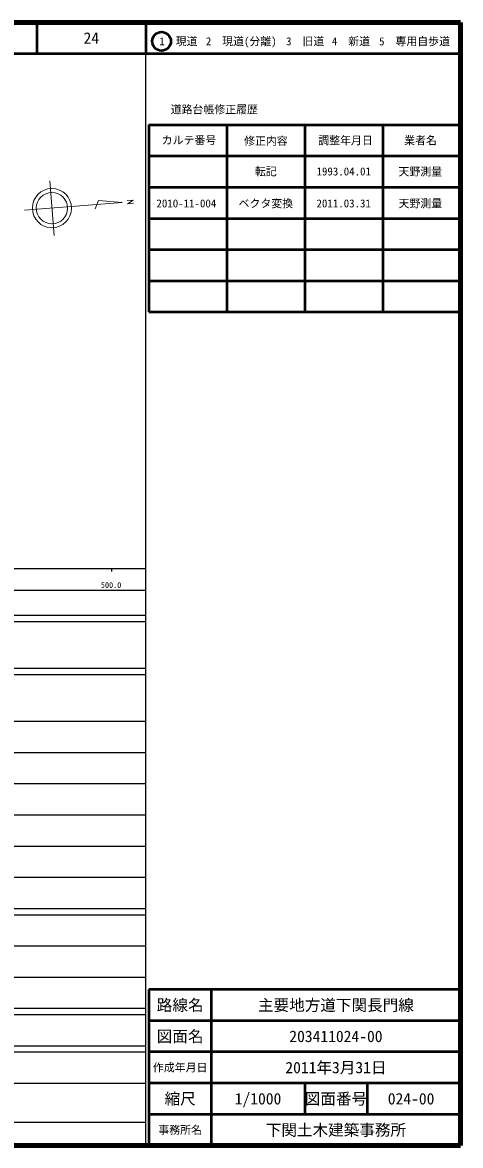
# Model space of a CAD drawing. Units: millimetres, scale not verified. Extents: x 40000 to 680000, y 20000 to 380000.
# Drawn here: x 539385 to 680000, y 20000 to 380000 of the extents above; entities that cross this region are included whole.
import ezdxf
from ezdxf.enums import TextEntityAlignment as Align

# ---------------------------------------------------------------- set-up
doc = ezdxf.new("R2010")
doc.units = ezdxf.units.MM
doc.header["$LTSCALE"] = 1000
for name, color, linetype, lineweight in [('M-BMK-SRVR', 3, 'Continuous', 13), ('M-TTL', 2, 'Continuous', 140), ('M-TTL-BAND', 7, 'Continuous', 25), ('M-TTL-FRAM', 2, 'Continuous', 50), ('M-TTL-LINE', 7, 'Continuous', 50)]:
    doc.layers.add(name, color=color, linetype=linetype, lineweight=lineweight)
doc.layers.add('M-TTL-TXT', color=7, linetype='Continuous')
doc.styles.add('ＭＳ ゴシック', font='')
doc.styles.get('ＭＳ ゴシック').set_extended_font_data('MS Gothic')

msp = doc.modelspace()

# ---------------------------------------------------------------- linework, layer by layer
at = {"layer": 'M-BMK-SRVR'}
for p, q in [((549537, 311713), (548171, 329257)), ((571410, 322242), (540082, 319802)), ((563793, 322909), (562735, 320306)), ((571410, 322242), (563793, 322909)), ((572998, 322916), (574932, 323066)), ((574932, 323066), (573070, 321912)), ((573070, 321912), (575011, 322073))]:
    msp.add_line(p, q, dxfattribs=at)
for radius in [6284, 5028]:
    msp.add_circle((548854, 320485), radius, dxfattribs=at)
at = {"layer": 'M-TTL'}
for p, q in [((680000, 380000), (40000, 380000)), ((680000, 20000), (680000, 380000)), ((40000, 20000), (680000, 20000))]:
    msp.add_line(p, q, dxfattribs=at)
at = {"layer": 'M-TTL-BAND'}
for p, q in [((579000, 20000), (579000, 370000)), ((40000, 205000), (579000, 205000)), ((568000, 205000), (568000, 204000)), ((68000, 198000), (579000, 198000)), ((40000, 190000), (579000, 190000)), ((40000, 188000), (579000, 188000)), ((40000, 173000), (579000, 173000)), ((40000, 171000), (579000, 171000)), ((40000, 156000), (579000, 156000)), ((46000, 146000), (579000, 146000)), ((52000, 136000), (579000, 136000)), ((46000, 126000), (579000, 126000)), ((52000, 116000), (579000, 116000)), ((46000, 106000), (579000, 106000)), ((40000, 96000), (579000, 96000)), ((40000, 94000), (579000, 94000)), ((49000, 84000), (579000, 84000)), ((40000, 74000), (579000, 74000)), ((40000, 64000), (579000, 64000)), ((40000, 62000), (579000, 62000)), ((40000, 52000), (579000, 52000)), ((40000, 50000), (579000, 50000)), ((40000, 40000), (579000, 40000)), ((68000, 27500), (579000, 27500))]:
    msp.add_line(p, q, dxfattribs=at)
at = {"layer": 'M-TTL-FRAM'}
for p, q in [((580000, 347197), (580000, 287197)), ((580000, 347197), (680000, 347197)), ((580000, 287197), (680000, 287197)), ((680000, 70000), (580000, 70000)), ((580000, 70000), (580000, 20000))]:
    msp.add_line(p, q, dxfattribs=at)
at = {"layer": 'M-TTL-LINE'}
for p, q in [((543997, 380000), (543997, 370000)), ((579000, 380000), (579000, 370000)), ((40000, 370000), (680000, 370000)), ((605000, 347197), (605000, 287197)), ((630000, 347197), (630000, 287197)), ((655000, 347197), (655000, 287197)), ((580000, 337197), (680000, 337197)), ((580000, 327197), (680000, 327197)), ((580000, 317197), (680000, 317197)), ((580000, 307197), (680000, 307197)), ((580000, 297197), (680000, 297197)), ((600000, 70000), (600000, 20000)), ((680000, 60000), (580000, 60000)), ((680000, 50000), (580000, 50000)), ((680000, 40000), (580000, 40000)), ((630000, 40000), (630000, 30000)), ((650000, 40000), (650000, 30000)), ((680000, 30000), (580000, 30000))]:
    msp.add_line(p, q, dxfattribs=at)
msp.add_circle((584031, 373958), 3000, dxfattribs=at)

# ---------------------------------------------------------------- texts
at = {"layer": 'M-TTL-BAND', "style": 'ＭＳ ゴシック'}
msp.add_text('500.0', height=1833, dxfattribs=at).set_placement((567844, 198195), align=Align.BOTTOM_CENTER)
at = {"layer": 'M-TTL-TXT', "style": 'ＭＳ ゴシック'}
for s, height, p in [('24', 3666, (561497, 375000)), ('1\u3000現道', 2566, (589448, 373958)), ('2\u3000現道(分離)', 2566, (609619, 373958)), ('3\u3000旧道', 2566, (630121, 373958)), ('4\u3000新道', 2566, (644824, 373958)), ('5\u3000専用自歩道', 2566, (665228, 373958)), ('道路台帳修正履歴', 2566, (600968, 352113)), ('カルテ番号', 2566, (592839, 342277)), ('修正内容', 2566, (617509, 342023)), ('調整年月日', 2566, (643089, 342197)), ('業者名', 2566, (667134, 342197)), ('転記', 2566, (617500, 332245)), ('1993.04.01', 2566, (642500, 332245)), ('天野測量', 2566, (667077, 332189)), ('2010-11-004', 2566, (592000, 322000)), ('ベクタ変換', 2566, (617506, 322000)), ('2011.03.31', 2566, (642491, 322000)), ('天野測量', 2566, (667089, 322000)), ('路線名', 3666, (590000, 65000)), ('路線名', 3666, (590000, 65000)), ('主要地方道下関長門線', 3666, (640000, 65000)), ('図面名', 3666, (590000, 55000)), ('図面名', 3666, (590000, 55000)), ('203411024-00', 3666, (640000, 55000)), ('2011年3月31日', 3666, (640000, 45000)), ('作成年月日', 2566, (590000, 45000)), ('作成年月日', 2566, (590000, 45000)), ('縮尺', 3666, (590000, 35000)), ('縮尺', 3666, (590000, 35000)), ('1/1000', 3666, (615000, 35000)), ('図面番号', 3666, (640000, 35000)), ('図面番号', 3666, (640000, 35000)), ('024-00', 3666, (664125, 35000)), ('事務所名', 2566, (590000, 25000)), ('事務所名', 2566, (590000, 25000)), ('下関土木建築事務所', 3666, (640000, 25000))]:
    msp.add_text(s, height=height, dxfattribs=at).set_placement(p, align=Align.MIDDLE_CENTER)

doc.saveas('drawing.dxf')
